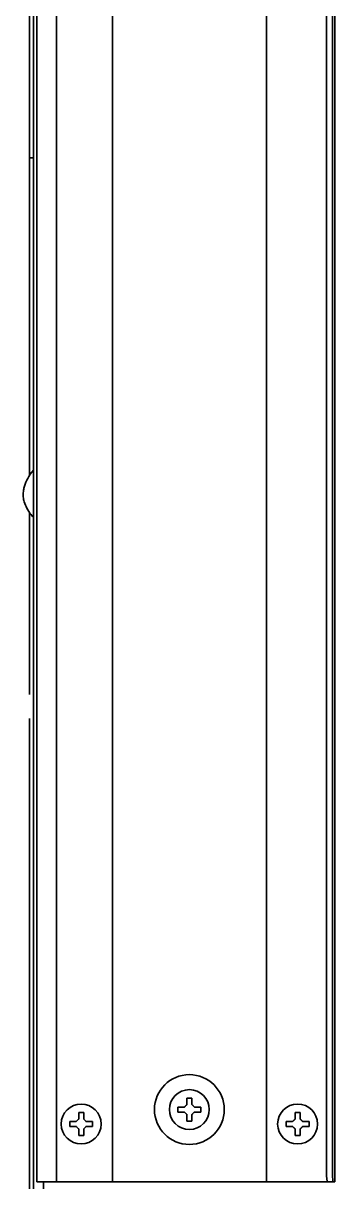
# Model space of a CAD drawing. Extents: x -760 to 4209, y 5795 to 10328.
# Drawn here: x 1848 to 1910.5, y 9269 to 9501.4 of the extents above; entities that cross this region are included whole.
import ezdxf

# ---------------------------------------------------------------- set-up
doc = ezdxf.new("R2010")
doc.units = 0
doc.header["$LTSCALE"] = 5
doc.layers.add('1', color=7, linetype='CONTINUOUS', true_color=0xffffff)

msp = doc.modelspace()

# ---------------------------------------------------------------- linework, layer by layer
at = {"layer": '1', "color": 7, "linetype": 'Continuous', "lineweight": 35}
for p, q in [((1849.25, 10156.32), (1849.25, 9476.42)), ((1850.05, 9177.52), (1850.05, 10156.37)), ((1850.68, 10065.02), (1850.68, 9269.02)), ((1854.63, 9269.02), (1854.63, 10065.02)), ((1865.85, 10065.02), (1865.85, 9269.02)), ((1896.75, 10065.02), (1896.75, 9269.02)), ((1910.48, 9269.02), (1910.48, 10065.02)), ((1908.83, 9271.02), (1908.83, 10063.02)), ((1910.03, 9271.02), (1910.03, 10063.02)), ((1849.25, 9474.42), (1849.25, 9476.42)), ((1849.25, 9472.42), (1849.25, 9474.42)), ((1849.25, 9474.42), (1850.05, 9474.42)), ((1850.05, 9474.42), (1849.25, 9474.42)), ((1849.25, 9472.42), (1849.25, 9410.65)), ((1849.25, 9403.29), (1849.25, 9366.78)), ((1849.25, 9361.94), (1849.25, 9238.37)), ((1879, 9283.52), (1879, 9284.02)), ((1879, 9283.02), (1879, 9283.52)), ((1883.6, 9284.02), (1883.6, 9283.52)), ((1883.6, 9283.52), (1883.6, 9283.02)), ((1857.3, 9280.62), (1857.3, 9281.12)), ((1857.3, 9280.12), (1857.3, 9280.62)), ((1861.9, 9281.12), (1861.9, 9280.62)), ((1861.9, 9280.62), (1861.9, 9280.12)), ((1900.71, 9280.62), (1900.71, 9281.12)), ((1900.71, 9280.12), (1900.71, 9280.62)), ((1905.31, 9281.12), (1905.31, 9280.62)), ((1905.31, 9280.62), (1905.31, 9280.12)), ((1850.88, 9269.02), (1850.68, 9269.02)), ((1850.88, 9269.02), (1854.43, 9269.02)), ((1852.05, 9269.03), (1852.05, 9177.22)), ((1854.63, 9269.02), (1854.43, 9269.02)), ((1854.63, 9269.02), (1864.85, 9269.02)), ((1865.85, 9269.02), (1864.85, 9269.02)), ((1865.85, 9269.02), (1868.05, 9269.02)), ((1868.05, 9269.02), (1894.55, 9269.02)), ((1894.55, 9269.02), (1896.75, 9269.02)), ((1896.75, 9269.02), (1897.75, 9269.02)), ((1897.75, 9269.02), (1908.28, 9269.02)), ((1908.28, 9269.02), (1908.97, 9269.02)), ((1910.16, 9269.02), (1908.97, 9269.02)), ((1910.47, 9269.02), (1910.16, 9269.02)), ((1910.47, 9269.02), (1910.48, 9269.02))]:
    msp.add_line(p, q, dxfattribs=at)
for centre, radius in [((1881.3, 9283.52), 7), ((1881.3, 9283.52), 4), ((1859.6, 9280.62), 4), ((1903.01, 9280.62), 4)]:
    msp.add_circle(centre, radius, dxfattribs=at)
for centre, major_axis, start_param, end_param in [((1908.97, 9271.02), (0, -2), 4.712389, 6.283185), ((1910.16, 9271.02), (0, 2), 1.570796, 3.141593)]:
    msp.add_ellipse(centre, major_axis=major_axis, ratio=0.069756, start_param=start_param, end_param=end_param, dxfattribs=at)
for points, knots in [([(1850.05, 9411.76), (1850.05, 9411.76), (1849.58, 9411.22), (1848.82, 9410.17), (1848.26, 9408.83), (1848.04, 9407.87), (1847.96, 9407.1), (1847.98, 9406.31), (1848.17, 9405.28), (1848.68, 9404.06), (1849.36, 9403.05), (1849.88, 9402.47), (1850.06, 9402.29)], [0, 0, 0, 0, 0.001045, 0.149509, 0.285062, 0.356658, 0.405805, 0.478894, 0.590956, 0.738003, 0.911675, 1, 1, 1, 1]), ([(1881.8, 9285.82), (1881.8, 9285.62), (1881.8, 9285.41), (1881.8, 9285.08), (1881.8, 9284.97), (1881.8, 9284.75), (1881.8, 9284.64), (1881.8, 9284.52)], [0, 0, 0, 0, 0.5, 0.5, 0.75, 0.75, 1, 1, 1, 1]), ([(1860.1, 9282.92), (1860.1, 9282.72), (1860.1, 9282.51), (1860.1, 9282.18), (1860.1, 9282.07), (1860.1, 9281.85), (1860.1, 9281.74), (1860.1, 9281.62)], [0, 0, 0, 0, 0.5, 0.5, 0.75, 0.75, 1, 1, 1, 1]), ([(1879, 9284.02), (1879.21, 9284.02), (1879.42, 9284.02), (1879.74, 9284.02), (1879.85, 9284.02), (1880.08, 9284.02), (1880.19, 9284.02), (1880.3, 9284.02)], [0, 0, 0, 0, 0.5, 0.5, 0.75, 0.75, 1, 1, 1, 1]), ([(1880.8, 9281.22), (1880.8, 9281.42), (1880.8, 9281.63), (1880.8, 9281.96), (1880.8, 9282.07), (1880.8, 9282.29), (1880.8, 9282.41), (1880.8, 9282.52)], [0, 0, 0, 0, 0.5, 0.5, 0.75, 0.75, 1, 1, 1, 1]), ([(1883.6, 9283.02), (1883.4, 9283.02), (1883.19, 9283.02), (1882.87, 9283.02), (1882.76, 9283.02), (1882.53, 9283.02), (1882.42, 9283.02), (1882.3, 9283.02)], [0, 0, 0, 0, 0.5, 0.5, 0.75, 0.75, 1, 1, 1, 1]), ([(1903.51, 9282.92), (1903.51, 9282.72), (1903.51, 9282.51), (1903.51, 9282.18), (1903.51, 9282.07), (1903.51, 9281.85), (1903.51, 9281.74), (1903.51, 9281.62)], [0, 0, 0, 0, 0.5, 0.5, 0.75, 0.75, 1, 1, 1, 1]), ([(1857.3, 9281.12), (1857.5, 9281.12), (1857.71, 9281.12), (1858.03, 9281.12), (1858.14, 9281.12), (1858.37, 9281.12), (1858.48, 9281.12), (1858.6, 9281.12)], [0, 0, 0, 0, 0.5, 0.5, 0.75, 0.75, 1, 1, 1, 1]), ([(1861.9, 9280.12), (1861.69, 9280.12), (1861.48, 9280.12), (1861.16, 9280.12), (1861.05, 9280.12), (1860.82, 9280.12), (1860.71, 9280.12), (1860.6, 9280.12)], [0, 0, 0, 0, 0.5, 0.5, 0.75, 0.75, 1, 1, 1, 1]), ([(1900.71, 9281.12), (1900.92, 9281.12), (1901.13, 9281.12), (1901.45, 9281.12), (1901.56, 9281.12), (1901.79, 9281.12), (1901.9, 9281.12), (1902.01, 9281.12)], [0, 0, 0, 0, 0.5, 0.5, 0.75, 0.75, 1, 1, 1, 1]), ([(1905.31, 9280.12), (1905.11, 9280.12), (1904.9, 9280.12), (1904.58, 9280.12), (1904.47, 9280.12), (1904.24, 9280.12), (1904.13, 9280.12), (1904.01, 9280.12)], [0, 0, 0, 0, 0.5, 0.5, 0.75, 0.75, 1, 1, 1, 1]), ([(1859.1, 9278.32), (1859.1, 9278.52), (1859.1, 9278.73), (1859.1, 9279.06), (1859.1, 9279.17), (1859.1, 9279.39), (1859.1, 9279.51), (1859.1, 9279.62)], [0, 0, 0, 0, 0.5, 0.5, 0.75, 0.75, 1, 1, 1, 1]), ([(1902.51, 9278.32), (1902.51, 9278.52), (1902.51, 9278.73), (1902.51, 9279.06), (1902.51, 9279.17), (1902.51, 9279.39), (1902.51, 9279.51), (1902.51, 9279.62)], [0, 0, 0, 0, 0.5, 0.5, 0.75, 0.75, 1, 1, 1, 1])]:
    msp.add_open_spline(points, degree=3, knots=knots, dxfattribs=at)
for points in [[(1880.8, 9284.52), (1880.8, 9284.58), (1880.8, 9284.68), (1880.8, 9284.85), (1880.8, 9285), (1880.8, 9285.16), (1880.8, 9285.31), (1880.8, 9285.47), (1880.8, 9285.63), (1880.8, 9285.76), (1880.8, 9285.82)], [(1880.8, 9285.82), (1880.97, 9285.82), (1881.3, 9285.82), (1881.64, 9285.82), (1881.8, 9285.82)], [(1859.1, 9282.92), (1859.26, 9282.92), (1859.6, 9282.92), (1859.93, 9282.92), (1860.1, 9282.92)], [(1859.1, 9281.62), (1859.1, 9281.68), (1859.1, 9281.78), (1859.1, 9281.95), (1859.1, 9282.1), (1859.1, 9282.26), (1859.1, 9282.41), (1859.1, 9282.57), (1859.1, 9282.73), (1859.1, 9282.86), (1859.1, 9282.92)], [(1880.3, 9283.02), (1880.25, 9283.02), (1880.14, 9283.02), (1879.98, 9283.02), (1879.82, 9283.02), (1879.67, 9283.02), (1879.51, 9283.02), (1879.36, 9283.02), (1879.19, 9283.02), (1879.07, 9283.02), (1879, 9283.02)], [(1880.3, 9284.02), (1880.33, 9284.05), (1880.38, 9284.09), (1880.45, 9284.16), (1880.52, 9284.24), (1880.59, 9284.31), (1880.66, 9284.38), (1880.73, 9284.45), (1880.78, 9284.5), (1880.8, 9284.52)], [(1880.8, 9282.52), (1880.78, 9282.55), (1880.73, 9282.6), (1880.65, 9282.67), (1880.58, 9282.74), (1880.51, 9282.81), (1880.44, 9282.88), (1880.37, 9282.95), (1880.33, 9283), (1880.3, 9283.02)], [(1881.8, 9284.52), (1881.83, 9284.5), (1881.88, 9284.44), (1881.96, 9284.37), (1882.03, 9284.3), (1882.1, 9284.23), (1882.17, 9284.16), (1882.24, 9284.09), (1882.28, 9284.04), (1882.3, 9284.02)], [(1882.3, 9283.02), (1882.28, 9283), (1882.23, 9282.95), (1882.16, 9282.88), (1882.09, 9282.81), (1882.02, 9282.74), (1881.95, 9282.66), (1881.88, 9282.59), (1881.83, 9282.55), (1881.8, 9282.52)], [(1881.8, 9282.52), (1881.8, 9282.47), (1881.8, 9282.36), (1881.8, 9282.2), (1881.8, 9282.04), (1881.8, 9281.88), (1881.8, 9281.73), (1881.8, 9281.58), (1881.8, 9281.41), (1881.8, 9281.29), (1881.8, 9281.22)], [(1882.3, 9284.02), (1882.36, 9284.02), (1882.47, 9284.02), (1882.63, 9284.02), (1882.79, 9284.02), (1882.94, 9284.02), (1883.1, 9284.02), (1883.25, 9284.02), (1883.42, 9284.02), (1883.54, 9284.02), (1883.6, 9284.02)], [(1902.51, 9282.92), (1902.68, 9282.92), (1903.01, 9282.92), (1903.35, 9282.92), (1903.51, 9282.92)], [(1902.51, 9281.62), (1902.51, 9281.68), (1902.51, 9281.78), (1902.51, 9281.95), (1902.51, 9282.1), (1902.51, 9282.26), (1902.51, 9282.41), (1902.51, 9282.57), (1902.51, 9282.73), (1902.51, 9282.86), (1902.51, 9282.92)], [(1858.6, 9280.12), (1858.54, 9280.12), (1858.43, 9280.12), (1858.27, 9280.12), (1858.11, 9280.12), (1857.96, 9280.12), (1857.81, 9280.12), (1857.65, 9280.12), (1857.48, 9280.12), (1857.36, 9280.12), (1857.3, 9280.12)], [(1858.6, 9281.12), (1858.62, 9281.15), (1858.67, 9281.19), (1858.74, 9281.26), (1858.81, 9281.34), (1858.88, 9281.41), (1858.95, 9281.48), (1859.02, 9281.55), (1859.07, 9281.6), (1859.1, 9281.62)], [(1859.1, 9279.62), (1859.07, 9279.65), (1859.02, 9279.7), (1858.94, 9279.77), (1858.87, 9279.84), (1858.8, 9279.91), (1858.73, 9279.98), (1858.66, 9280.05), (1858.62, 9280.1), (1858.6, 9280.12)], [(1860.1, 9281.62), (1860.12, 9281.6), (1860.17, 9281.54), (1860.25, 9281.47), (1860.32, 9281.4), (1860.39, 9281.33), (1860.46, 9281.26), (1860.53, 9281.19), (1860.57, 9281.14), (1860.6, 9281.12)], [(1860.6, 9280.12), (1860.57, 9280.1), (1860.52, 9280.05), (1860.45, 9279.98), (1860.38, 9279.91), (1860.31, 9279.84), (1860.24, 9279.76), (1860.17, 9279.69), (1860.12, 9279.65), (1860.1, 9279.62)], [(1860.6, 9281.12), (1860.65, 9281.12), (1860.76, 9281.12), (1860.92, 9281.12), (1861.08, 9281.12), (1861.23, 9281.12), (1861.39, 9281.12), (1861.54, 9281.12), (1861.71, 9281.12), (1861.83, 9281.12), (1861.9, 9281.12)], [(1881.8, 9281.22), (1881.64, 9281.22), (1881.3, 9281.22), (1880.97, 9281.22), (1880.8, 9281.22)], [(1902.01, 9280.12), (1901.96, 9280.12), (1901.85, 9280.12), (1901.69, 9280.12), (1901.53, 9280.12), (1901.38, 9280.12), (1901.22, 9280.12), (1901.07, 9280.12), (1900.9, 9280.12), (1900.78, 9280.12), (1900.71, 9280.12)], [(1902.01, 9281.12), (1902.04, 9281.15), (1902.09, 9281.19), (1902.16, 9281.26), (1902.23, 9281.34), (1902.3, 9281.41), (1902.37, 9281.48), (1902.44, 9281.55), (1902.49, 9281.6), (1902.51, 9281.62)], [(1902.51, 9279.62), (1902.49, 9279.65), (1902.44, 9279.7), (1902.36, 9279.77), (1902.29, 9279.84), (1902.22, 9279.91), (1902.15, 9279.98), (1902.08, 9280.05), (1902.04, 9280.1), (1902.01, 9280.12)], [(1903.51, 9281.62), (1903.54, 9281.6), (1903.59, 9281.54), (1903.67, 9281.47), (1903.74, 9281.4), (1903.81, 9281.33), (1903.88, 9281.26), (1903.95, 9281.19), (1903.99, 9281.14), (1904.01, 9281.12)], [(1904.01, 9280.12), (1903.99, 9280.1), (1903.94, 9280.05), (1903.87, 9279.98), (1903.8, 9279.91), (1903.73, 9279.84), (1903.66, 9279.76), (1903.59, 9279.69), (1903.54, 9279.65), (1903.51, 9279.62)], [(1904.01, 9281.12), (1904.07, 9281.12), (1904.18, 9281.12), (1904.34, 9281.12), (1904.5, 9281.12), (1904.65, 9281.12), (1904.8, 9281.12), (1904.96, 9281.12), (1905.13, 9281.12), (1905.25, 9281.12), (1905.31, 9281.12)], [(1860.1, 9278.32), (1859.93, 9278.32), (1859.6, 9278.32), (1859.26, 9278.32), (1859.1, 9278.32)], [(1860.1, 9279.62), (1860.1, 9279.57), (1860.1, 9279.46), (1860.1, 9279.3), (1860.1, 9279.14), (1860.1, 9278.98), (1860.1, 9278.83), (1860.1, 9278.68), (1860.1, 9278.51), (1860.1, 9278.39), (1860.1, 9278.32)], [(1903.51, 9278.32), (1903.35, 9278.32), (1903.01, 9278.32), (1902.68, 9278.32), (1902.51, 9278.32)], [(1903.51, 9279.62), (1903.51, 9279.57), (1903.51, 9279.46), (1903.51, 9279.3), (1903.51, 9279.14), (1903.51, 9278.98), (1903.51, 9278.83), (1903.51, 9278.68), (1903.51, 9278.51), (1903.51, 9278.39), (1903.51, 9278.32)]]:
    msp.add_open_spline(points, degree=3, dxfattribs=at)

doc.saveas('drawing.dxf')
